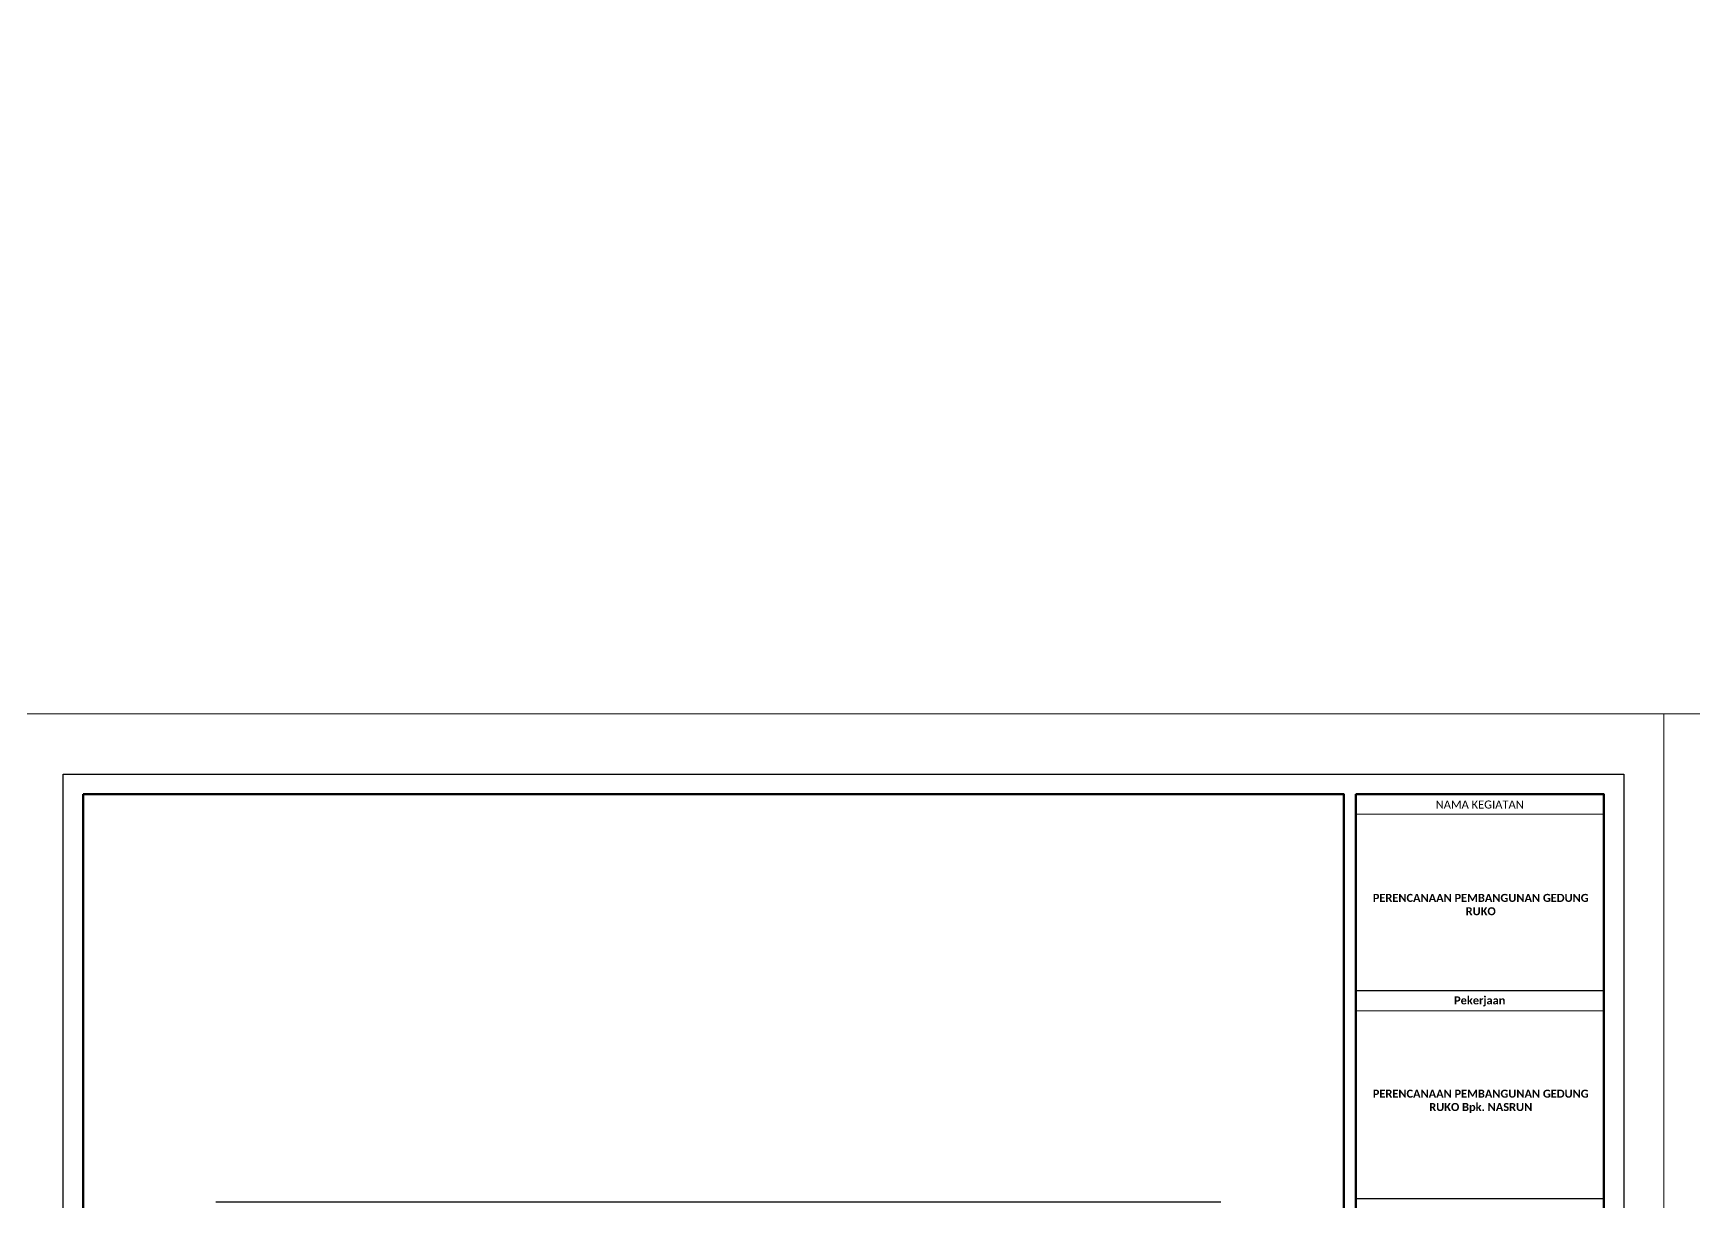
# Model space of a CAD drawing. Header units: centimetres. Extents: x -377343 to 693706, y 194584 to 813780.
# Drawn here: x 174414 to 177612, y 499858 to 502107 of the extents above; entities that cross this region are included whole.
import ezdxf

# ---------------------------------------------------------------- set-up
doc = ezdxf.new("R2010")
doc.units = ezdxf.units.CM
for name, color, linetype, lineweight in [('a. line t', 7, 'Continuous', 50), ('Kertas', 252, 'Continuous', 20), ('Legenda', 252, 'Continuous', 20)]:
    doc.layers.add(name, color=color, linetype=linetype, lineweight=lineweight)
doc.layers.add('Layer1', color=7, linetype='Continuous')
doc.layers.add('PIPA', color=11, linetype='Continuous')
doc.styles.get("Standard").update_dxf_attribs({"font": 'arial.ttf'})

msp = doc.modelspace()

# ---------------------------------------------------------------- linework, layer by layer
at = {"layer": 'Kertas'}
for points in [[(174356.461, 500796.755), (177553.804, 500796.755), (177553.804, 498508.536), (174356.461, 498508.536)], [(177553.804, 500796.755), (180751.147, 500796.755), (180751.147, 498508.536), (177553.804, 498508.536)]]:
    msp.add_lwpolyline(points, close=True, dxfattribs=at)
at = {"layer": 'Layer1'}
msp.add_line((174765.789, 499857.611), (176700.789, 499857.611), dxfattribs=at)
at = {"layer": 'Legenda', "color": 1, "lineweight": 20}
for p, q in [((177438.238, 500604.144), (176960.562, 500604.144)), ((177438.238, 500225.439), (176960.562, 500225.439))]:
    msp.add_line(p, q, dxfattribs=at)
at = {"layer": 'Legenda', "color": 1, "lineweight": 30}
for p, q in [((177438.238, 500263.961), (176960.562, 500263.961)), ((177438.655, 499863.202), (176960.98, 499863.202))]:
    msp.add_line(p, q, dxfattribs=at)
at = {"layer": 'Legenda', "color": 5, "lineweight": 30}
msp.add_lwpolyline([(174472.028, 500681.188), (177476.76, 500681.188), (177476.76, 498585.58), (174472.028, 498585.58)], close=True, dxfattribs=at)
at = {"layer": 'Legenda', "color": 1, "lineweight": 50}
for points in [[(174510.55, 500642.666), (176937.449, 500642.666), (176937.449, 498624.103), (174510.55, 498624.103)], [(176960.562, 500642.666), (177438.238, 500642.666), (177438.238, 498624.103), (176960.562, 498624.103)]]:
    msp.add_lwpolyline(points, close=True, dxfattribs=at)
at = {"layer": 'PIPA', "lineweight": 35, "extrusion": (0, 0.816497, 0.57735), "elevation": 193451.324}
msp.add_lwpolyline([(-421704.212, -325591.681), (-159560.265, -63447.734), (377343.333, -600351.331), (-158232.47, -1135927.133), (-693706.405, -600453.199), (-454216.825, -360963.619)], dxfattribs=at)

# ---------------------------------------------------------------- texts
at = {"layer": 'a. line t', "color": 2, "lineweight": 20, "char_height": 15.40888, "attachment_point": 5}
for s, insert, width in [('{\\fCandara|b0|i0|c0|p34;NAMA KEGIATAN}', (177199.4, 500622.332), 477.67534), ('{\\fCandara|b1|i0|c0|p34;PERENCANAAN PEMBANGUNAN GEDUNG RUKO}', (177201.358, 500429.733), 417.68214), ('{\\fCandara|b1|i0|c0|p34;Pekerjaan}', (177199.4, 500243.396), 477.67534), ('{\\fCandara|b1|i0|c0|p34;PERENCANAAN PEMBANGUNAN GEDUNG RUKO Bpk. NASRUN}', (177201.358, 500051.028), 417.68214)]:
    msp.add_mtext(s, dxfattribs=dict(at, insert=insert, width=width))

doc.saveas('drawing.dxf')
